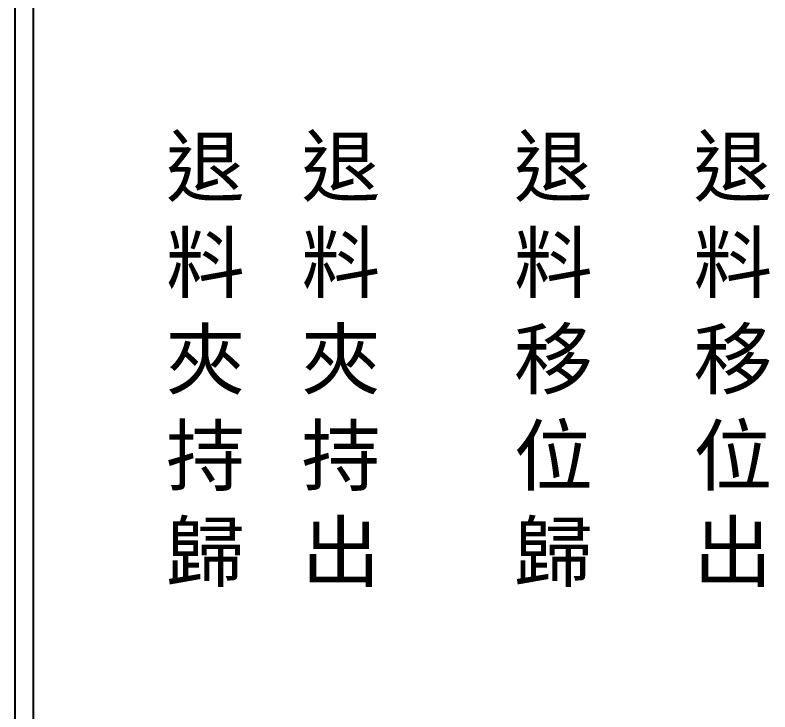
# Model space of a CAD drawing. Extents: x 325 to 612, y 3 to 207.
# Drawn here: x 325.3 to 376.2, y 50 to 97 of the extents above; entities that cross this region are included whole.
import ezdxf

# ---------------------------------------------------------------- set-up
doc = ezdxf.new("R2010")
doc.units = 0
doc.layers.add('圖框層', color=7, linetype='CONTINUOUS')
doc.layers.add('標尺寸層', color=3, linetype='CONTINUOUS')
doc.styles.add('CNS', font='romanc.shx', dxfattribs={"bigfont": 'chineset.shx'})

msp = doc.modelspace()

# ---------------------------------------------------------------- linework, layer by layer
at = {"layer": '圖框層', "color": 7}
for p, q in [((325.319, 3), (325.319, 206.969)), ((326.569, 4.25), (326.569, 205.719))]:
    msp.add_line(p, q, dxfattribs=at)

# ---------------------------------------------------------------- texts
at = {"layer": '標尺寸層', "color": 7, "char_height": 3.9, "width": 4.96081, "attachment_point": 5, "style": 'CNS'}
for s, insert in [('{\\fDFKai-SB|b0|i0|c136|p65;退料夾持歸}', (338.151, 73.584)), ('{\\fDFKai-SB|b0|i0|c136|p65;退料夾持出}', (347.285, 73.584)), ('{\\fDFKai-SB|b0|i0|c136|p65;退料移位歸}', (361.609, 73.584)), ('{\\fDFKai-SB|b0|i0|c136|p65;退料移位出}', (373.717, 73.584))]:
    msp.add_mtext(s, dxfattribs=dict(at, insert=insert))

doc.saveas('drawing.dxf')
